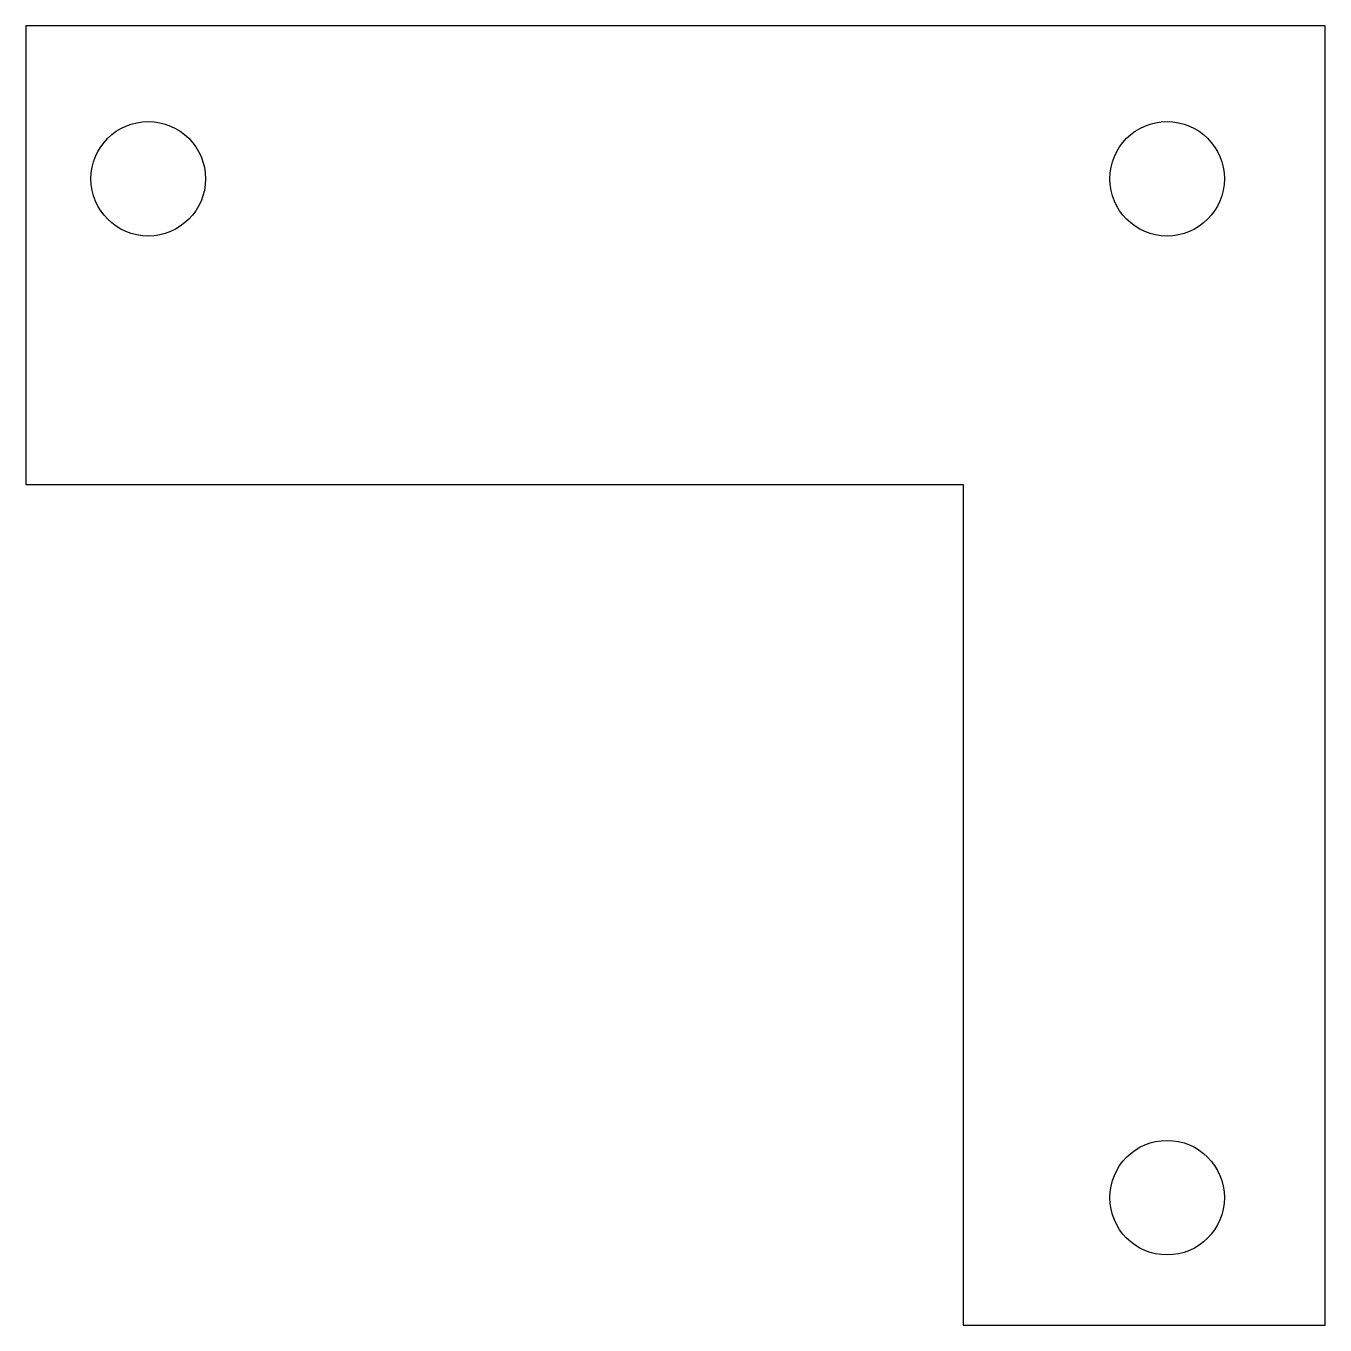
# Model space of a CAD drawing. Header units: millimetres. Extents: x -58 to 70, y -62 to 65.
import ezdxf

# ---------------------------------------------------------------- set-up
doc = ezdxf.new("R2010")
doc.units = ezdxf.units.MM

msp = doc.modelspace()

# ---------------------------------------------------------------- linework, layer by layer
for p, q in [((34.5, 65, 5), (-57.5, 65, 5)), ((-57.5, 65, 5), (-57.5, 20, 5)), ((70, 65, 5), (34.5, 65, 5)), ((70, -62.5, 5), (70, 65, 5)), ((-57.5, 20, 5), (34.5, 20, 5)), ((34.5, 20, 5), (34.5, -62.5, 5)), ((34.5, -62.5, 5), (70, -62.5, 5))]:
    msp.add_line(p, q)
for centre in [(-45.5, 50, 5), (54.5, 50, 5), (54.5, -50, 5)]:
    msp.add_circle(centre, 5.62)

doc.saveas('drawing.dxf')
